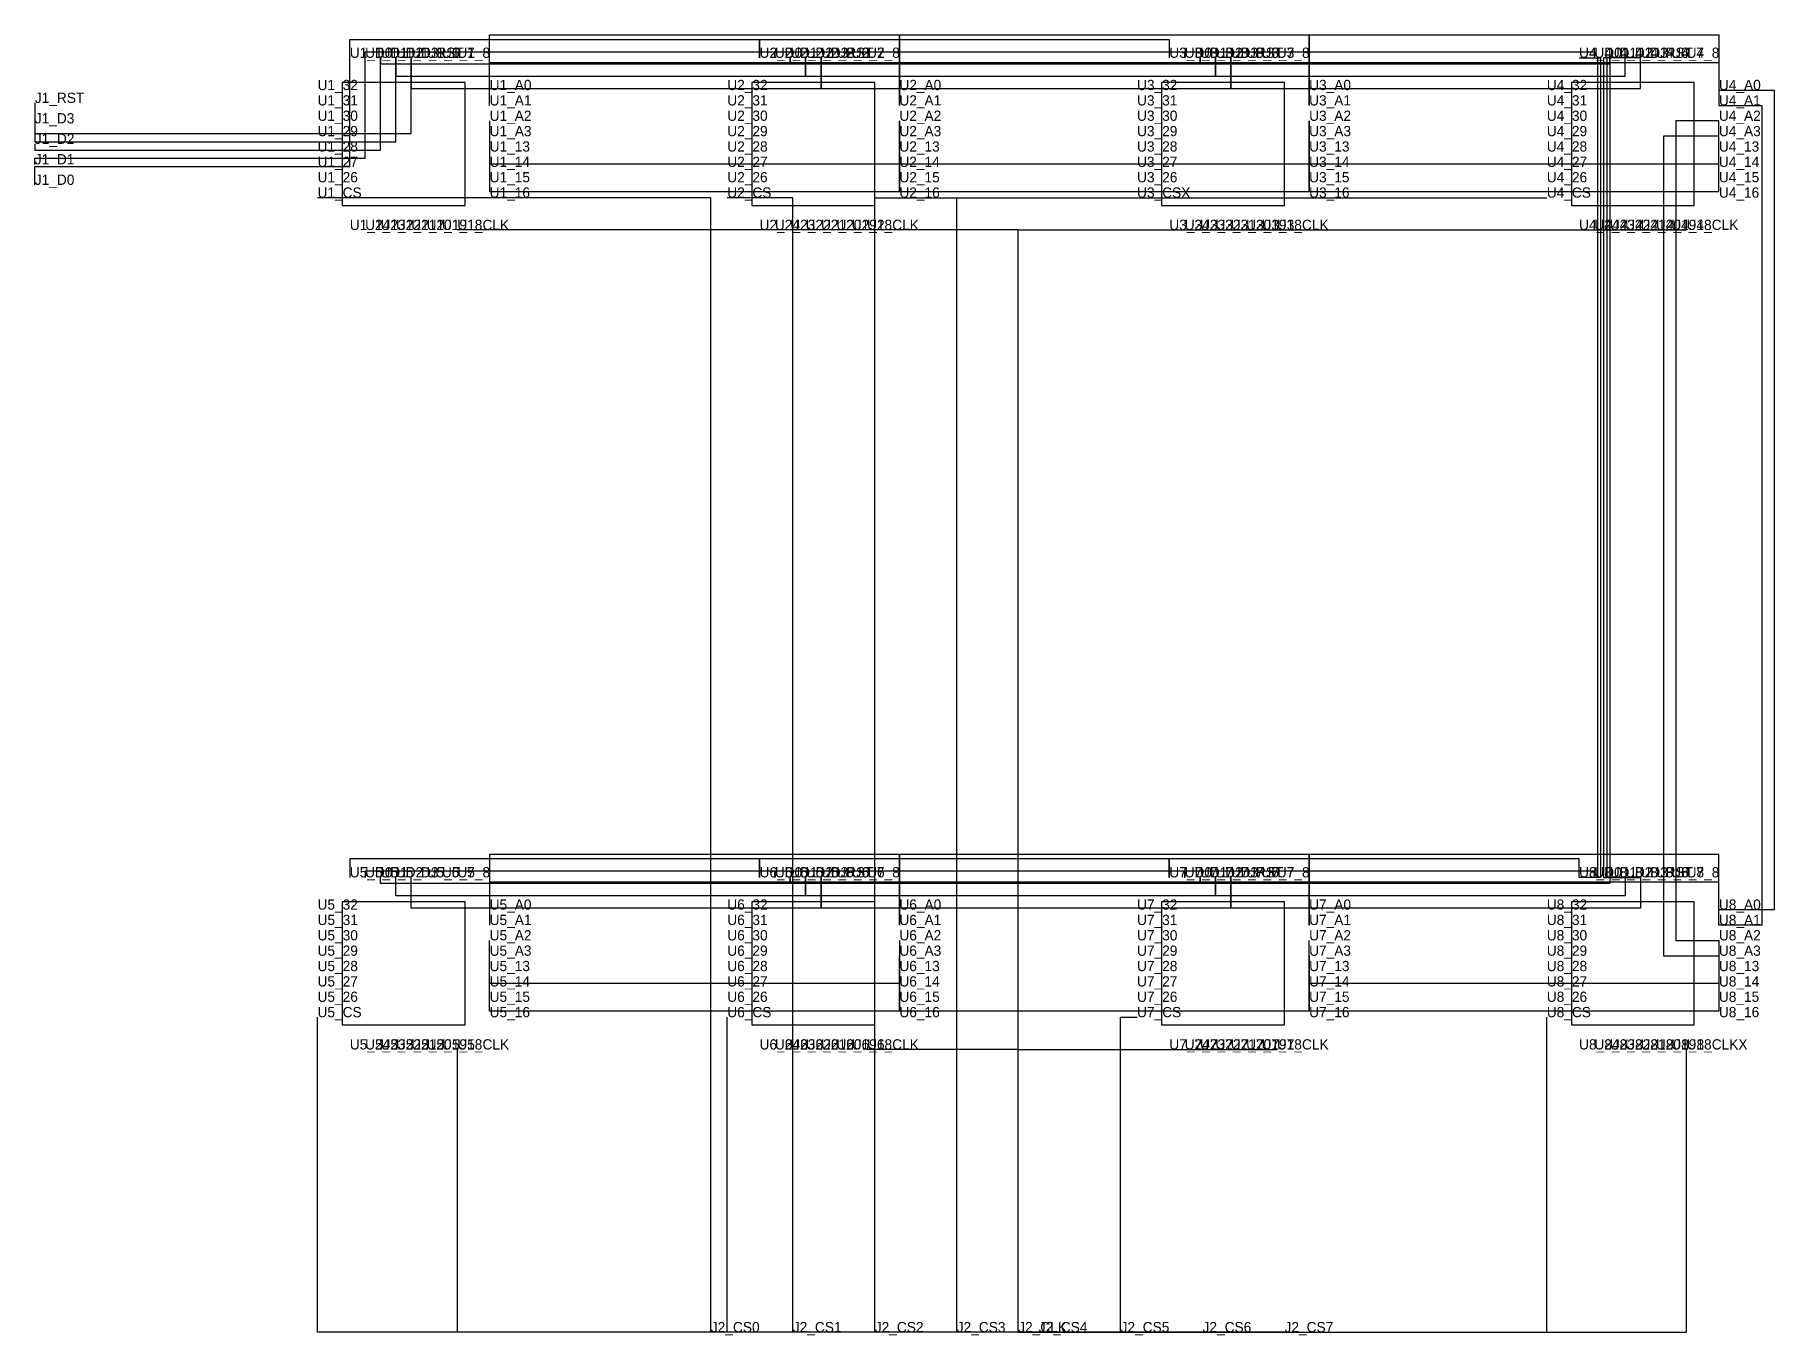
# Model space of a CAD drawing. Header units: metres. Extents: x 2 to 86.9, y 1.9 to 65.3.
import ezdxf

# ---------------------------------------------------------------- set-up
doc = ezdxf.new("R2010")
doc.units = ezdxf.units.M

msp = doc.modelspace()

# ---------------------------------------------------------------- linework, layer by layer
for p, q in [((17.375, 64.2), (17.375, 65.1)), ((17.375, 65.1), (37.375, 65.1)), ((24.2, 62.625), (24.2, 65.325)), ((24.2, 65.325), (44.2, 65.325)), ((37.375, 65.1), (37.375, 64.2)), ((37.375, 64.2), (37.375, 65.1)), ((37.375, 65.1), (57.375, 65.1)), ((44.2, 65.325), (44.2, 62.625)), ((44.2, 62.625), (44.2, 65.325)), ((44.2, 65.325), (64.2, 65.325)), ((57.375, 65.1), (57.375, 64.2)), ((64.2, 65.325), (64.2, 62.625)), ((64.2, 62.625), (64.2, 65.325)), ((64.2, 65.325), (84.2, 65.325)), ((84.2, 65.325), (84.2, 62.625)), ((17.375, 58.9), (17.375, 64.2)), ((18.125, 64.2), (18.125, 64.5)), ((18.125, 64.5), (38.125, 64.5)), ((18.125, 59.3), (18.125, 64.2)), ((18.875, 59.7), (18.875, 64.2)), ((18.875, 64.2), (18.875, 63.9)), ((18.875, 63.9), (38.875, 63.9)), ((19.625, 60.1), (19.625, 64.2)), ((19.625, 64.2), (19.625, 63.3)), ((20.375, 60.5), (20.375, 64.2)), ((20.375, 64.2), (20.375, 62.7)), ((24.2, 61.875), (24.2, 63.975)), ((24.2, 63.975), (44.2, 63.975)), ((38.125, 64.5), (38.125, 64.2)), ((38.125, 64.2), (38.125, 64.5)), ((38.125, 64.5), (58.125, 64.5)), ((38.875, 63.9), (38.875, 64.2)), ((38.875, 64.2), (38.875, 63.9)), ((38.875, 63.9), (58.875, 63.9)), ((39.625, 63.3), (39.625, 64.2)), ((39.625, 64.2), (39.625, 63.3)), ((40.375, 62.7), (40.375, 64.2)), ((40.375, 64.2), (40.375, 62.7)), ((44.2, 63.975), (44.2, 61.875)), ((44.2, 61.875), (44.2, 63.975)), ((44.2, 63.975), (64.2, 63.975)), ((58.125, 64.5), (58.125, 64.2)), ((58.125, 64.2), (58.125, 64.5)), ((58.125, 64.5), (78.125, 64.5)), ((58.875, 63.9), (58.875, 64.2)), ((58.875, 64.2), (58.875, 63.9)), ((58.875, 63.9), (78.875, 63.9)), ((59.625, 63.3), (59.625, 64.2)), ((59.625, 64.2), (59.625, 63.3)), ((60.375, 62.7), (60.375, 64.2)), ((60.375, 64.2), (60.375, 62.7)), ((64.2, 63.975), (64.2, 61.875)), ((64.2, 61.875), (64.2, 63.975)), ((64.2, 63.975), (84.2, 63.975)), ((77.375, 64.2), (78.275, 64.2)), ((78.125, 64.5), (78.125, 64.2)), ((78.125, 64.2), (78.425, 64.2)), ((78.275, 64.2), (78.275, 24.2)), ((78.425, 64.2), (78.425, 24.2)), ((78.875, 64.2), (78.575, 64.2)), ((78.575, 64.2), (78.575, 24.2)), ((79.625, 64.2), (78.725, 64.2)), ((78.725, 64.2), (78.725, 24.2)), ((78.875, 63.9), (78.875, 64.2)), ((80.375, 64.2), (78.875, 64.2)), ((78.875, 64.2), (78.875, 24.2)), ((79.625, 63.3), (79.625, 64.2)), ((80.375, 62.7), (80.375, 64.2)), ((84.2, 63.975), (84.2, 61.875)), ((23, 63), (17, 63)), ((17, 63), (17, 57)), ((19.625, 63.3), (39.625, 63.3)), ((23, 57), (23, 63)), ((43, 63), (37, 63)), ((37, 63), (37, 57)), ((39.625, 63.3), (59.625, 63.3)), ((43, 57), (43, 63)), ((63, 63), (57, 63)), ((57, 63), (57, 57)), ((59.625, 63.3), (79.625, 63.3)), ((63, 57), (63, 63)), ((83, 63), (77, 63)), ((77, 63), (77, 57)), ((83, 57), (83, 63)), ((2, 62), (2, 60.5)), ((20.375, 62.7), (40.375, 62.7)), ((40.375, 62.7), (60.375, 62.7)), ((60.375, 62.7), (80.375, 62.7)), ((84.2, 62.625), (86.9, 62.625)), ((86.9, 62.625), (86.9, 22.625)), ((84.2, 61.875), (86.3, 61.875)), ((86.3, 61.875), (86.3, 21.875)), ((2, 61), (2, 60.1)), ((2, 60.5), (20.375, 60.5)), ((24.2, 61.125), (24.2, 59.025)), ((24.2, 60.375), (24.2, 57.675)), ((44.2, 59.025), (44.2, 61.125)), ((44.2, 61.125), (44.2, 59.025)), ((44.2, 57.675), (44.2, 60.375)), ((44.2, 60.375), (44.2, 57.675)), ((64.2, 59.025), (64.2, 61.125)), ((64.2, 61.125), (64.2, 59.025)), ((64.2, 57.675), (64.2, 60.375)), ((64.2, 60.375), (64.2, 57.675)), ((84.2, 60.375), (81.5, 60.375)), ((81.5, 60.375), (81.5, 20.375)), ((84.2, 61.125), (82.1, 61.125)), ((82.1, 61.125), (82.1, 21.125)), ((84.2, 59.025), (84.2, 61.125)), ((84.2, 57.675), (84.2, 60.375)), ((2, 60.1), (19.625, 60.1)), ((2, 60), (2, 59.7)), ((2, 59.7), (18.875, 59.7)), ((2, 59), (2, 59.3)), ((2, 59.3), (18.125, 59.3)), ((2, 58), (2, 58.9)), ((2, 58.9), (17.375, 58.9)), ((24.2, 59.025), (44.2, 59.025)), ((44.2, 59.025), (64.2, 59.025)), ((64.2, 59.025), (84.2, 59.025)), ((35, 57.375), (15.8, 57.375)), ((17, 57), (23, 57)), ((24.2, 57.675), (44.2, 57.675)), ((35, 2), (35, 57.375)), ((39, 57.375), (35.8, 57.375)), ((37, 57), (43, 57)), ((39, 2), (39, 57.375)), ((43, 2), (43, 57.375)), ((43, 57.375), (55.8, 57.375)), ((44.2, 57.675), (64.2, 57.675)), ((47, 2), (47, 57.375)), ((47, 57.375), (75.8, 57.375)), ((57, 57), (63, 57)), ((64.2, 57.675), (84.2, 57.675)), ((77, 57), (83, 57)), ((50, 55.8), (22.625, 55.8)), ((50, 55.8), (42.625, 55.8)), ((50, 2), (50, 55.8)), ((50, 2), (50, 55.8)), ((50, 2), (50, 55.8)), ((50, 55.8), (62.625, 55.8)), ((50, 2), (50, 55.8)), ((50, 55.8), (82.625, 55.8)), ((37.375, 25.1), (17.375, 25.1)), ((17.375, 25.1), (17.375, 24.2)), ((44.2, 25.325), (24.2, 25.325)), ((24.2, 25.325), (24.2, 22.625)), ((57.375, 25.1), (37.375, 25.1)), ((37.375, 25.1), (37.375, 24.2)), ((37.375, 24.2), (37.375, 25.1)), ((64.2, 25.325), (44.2, 25.325)), ((44.2, 25.325), (44.2, 22.625)), ((44.2, 22.625), (44.2, 25.325)), ((77.375, 25.1), (57.375, 25.1)), ((57.375, 25.1), (57.375, 24.2)), ((57.375, 24.2), (57.375, 25.1)), ((84.2, 25.325), (64.2, 25.325)), ((64.2, 25.325), (64.2, 22.625)), ((64.2, 22.625), (64.2, 25.325)), ((77.375, 24.2), (77.375, 25.1)), ((84.2, 22.625), (84.2, 25.325)), ((38.125, 24.5), (18.125, 24.5)), ((18.125, 24.5), (18.125, 24.2)), ((18.875, 23.9), (18.875, 24.2)), ((38.875, 23.9), (18.875, 23.9)), ((19.625, 23.3), (19.625, 24.2)), ((20.375, 22.7), (20.375, 24.2)), ((44.2, 23.975), (24.2, 23.975)), ((24.2, 23.975), (24.2, 21.875)), ((58.125, 24.5), (38.125, 24.5)), ((38.125, 24.5), (38.125, 24.2)), ((38.125, 24.2), (38.125, 24.5)), ((38.875, 23.9), (38.875, 24.2)), ((38.875, 24.2), (38.875, 23.9)), ((58.875, 23.9), (38.875, 23.9)), ((39.625, 23.3), (39.625, 24.2)), ((39.625, 24.2), (39.625, 23.3)), ((40.375, 22.7), (40.375, 24.2)), ((40.375, 24.2), (40.375, 22.7)), ((64.2, 23.975), (44.2, 23.975)), ((44.2, 23.975), (44.2, 21.875)), ((44.2, 21.875), (44.2, 23.975)), ((78.125, 24.5), (58.125, 24.5)), ((58.125, 24.5), (58.125, 24.2)), ((58.125, 24.2), (58.125, 24.5)), ((58.875, 23.9), (58.875, 24.2)), ((58.875, 24.2), (58.875, 23.9)), ((78.875, 23.9), (58.875, 23.9)), ((59.625, 23.3), (59.625, 24.2)), ((59.625, 24.2), (59.625, 23.3)), ((60.375, 22.7), (60.375, 24.2)), ((60.375, 24.2), (60.375, 22.7)), ((84.2, 23.975), (64.2, 23.975)), ((64.2, 23.975), (64.2, 21.875)), ((64.2, 21.875), (64.2, 23.975)), ((78.275, 24.2), (77.375, 24.2)), ((78.125, 24.2), (78.125, 24.5)), ((78.425, 24.2), (78.125, 24.2)), ((78.575, 24.2), (78.875, 24.2)), ((78.725, 24.2), (79.625, 24.2)), ((78.875, 24.2), (78.875, 23.9)), ((78.875, 24.2), (80.375, 24.2)), ((79.625, 24.2), (79.625, 23.3)), ((80.375, 24.2), (80.375, 22.7)), ((84.2, 21.875), (84.2, 23.975)), ((23, 23), (17, 23)), ((17, 23), (17, 17)), ((39.625, 23.3), (19.625, 23.3)), ((23, 17), (23, 23)), ((43, 23), (37, 23)), ((37, 23), (37, 17)), ((59.625, 23.3), (39.625, 23.3)), ((43, 17), (43, 23)), ((63, 23), (57, 23)), ((57, 23), (57, 17)), ((79.625, 23.3), (59.625, 23.3)), ((63, 17), (63, 23)), ((83, 23), (77, 23)), ((77, 23), (77, 17)), ((83, 17), (83, 23)), ((40.375, 22.7), (20.375, 22.7)), ((60.375, 22.7), (40.375, 22.7)), ((80.375, 22.7), (60.375, 22.7)), ((86.9, 22.625), (84.2, 22.625)), ((86.3, 21.875), (84.2, 21.875)), ((24.2, 19.025), (24.2, 21.125)), ((44.2, 21.125), (44.2, 19.025)), ((64.2, 19.025), (64.2, 21.125)), ((82.1, 21.125), (84.2, 21.125)), ((84.2, 21.125), (84.2, 19.025)), ((24.2, 17.675), (24.2, 20.375)), ((44.2, 17.675), (44.2, 20.375)), ((44.2, 20.375), (44.2, 17.675)), ((64.2, 17.675), (64.2, 20.375)), ((64.2, 20.375), (64.2, 17.675)), ((81.5, 20.375), (84.2, 20.375)), ((84.2, 20.375), (84.2, 17.675)), ((44.2, 19.025), (24.2, 19.025)), ((84.2, 19.025), (64.2, 19.025)), ((15.8, 2), (15.8, 17.375)), ((17, 17), (23, 17)), ((44.2, 17.675), (24.2, 17.675)), ((35.8, 2), (35.8, 17.375)), ((37, 17), (43, 17)), ((64.2, 17.675), (44.2, 17.675)), ((55, 2), (55, 17.375)), ((55, 17.375), (55.8, 17.375)), ((57, 17), (63, 17)), ((84.2, 17.675), (64.2, 17.675)), ((75.8, 2), (75.8, 17.375)), ((77, 17), (83, 17)), ((22.625, 2), (22.625, 15.8)), ((50, 15.8), (42.625, 15.8)), ((50, 2), (50, 15.8)), ((50, 15.8), (62.625, 15.8)), ((50, 2), (50, 15.8)), ((82.625, 2), (82.625, 15.8)), ((63, 2), (15.8, 2)), ((50, 2), (22.625, 2)), ((59, 2), (35.8, 2)), ((50, 2), (82.625, 2)), ((51, 2), (75.8, 2))]:
    msp.add_line(p, q)

# ---------------------------------------------------------------- texts
for s, p in [('U1_D0', (17.375, 64.2)), ('U1_D1', (18.125, 64.2)), ('U1_D2', (18.875, 64.2)), ('U1_D3', (19.625, 64.2)), ('U1_RST', (20.375, 64.2)), ('U1_6', (21.125, 64.2)), ('U1_7', (21.875, 64.2)), ('U1_8', (22.625, 64.2)), ('U2_D0', (37.375, 64.2)), ('U2_D1', (38.125, 64.2)), ('U2_D2', (38.875, 64.2)), ('U2_D3', (39.625, 64.2)), ('U2_RST', (40.375, 64.2)), ('U2_6', (41.125, 64.2)), ('U2_7', (41.875, 64.2)), ('U2_8', (42.625, 64.2)), ('U3_D0', (57.375, 64.2)), ('U3_D1', (58.125, 64.2)), ('U3_D2', (58.875, 64.2)), ('U3_D3', (59.625, 64.2)), ('U3_RST', (60.375, 64.2)), ('U3_6', (61.125, 64.2)), ('U3_7', (61.875, 64.2)), ('U3_8', (62.625, 64.2)), ('U4_D0', (77.375, 64.2)), ('U4_D1', (78.125, 64.2)), ('U4_D2', (78.875, 64.2)), ('U4_D3', (79.625, 64.2)), ('U4_RST', (80.375, 64.2)), ('U4_6', (81.125, 64.2)), ('U4_7', (81.875, 64.2)), ('U4_8', (82.625, 64.2)), ('U1_32', (15.8, 62.625)), ('U1_A0', (24.2, 62.625)), ('U2_32', (35.8, 62.625)), ('U2_A0', (44.2, 62.625)), ('U3_32', (55.8, 62.625)), ('U3_A0', (64.2, 62.625)), ('U4_32', (75.8, 62.625)), ('U4_A0', (84.2, 62.625)), ('J1_RST', (2, 62)), ('U1_31', (15.8, 61.875)), ('U1_A1', (24.2, 61.875)), ('U2_31', (35.8, 61.875)), ('U2_A1', (44.2, 61.875)), ('U3_31', (55.8, 61.875)), ('U3_A1', (64.2, 61.875)), ('U4_31', (75.8, 61.875)), ('U4_A1', (84.2, 61.875)), ('J1_D3', (2, 61)), ('U1_30', (15.8, 61.125)), ('U1_A2', (24.2, 61.125)), ('U2_30', (35.8, 61.125)), ('U2_A2', (44.2, 61.125)), ('U3_30', (55.8, 61.125)), ('U3_A2', (64.2, 61.125)), ('U4_30', (75.8, 61.125)), ('U4_A2', (84.2, 61.125)), ('J1_D2', (2, 60)), ('U1_29', (15.8, 60.375)), ('U1_A3', (24.2, 60.375)), ('U2_29', (35.8, 60.375)), ('U2_A3', (44.2, 60.375)), ('U3_29', (55.8, 60.375)), ('U3_A3', (64.2, 60.375)), ('U4_29', (75.8, 60.375)), ('U4_A3', (84.2, 60.375)), ('J1_D1', (2, 59)), ('U1_28', (15.8, 59.625)), ('U1_13', (24.2, 59.625)), ('U2_28', (35.8, 59.625)), ('U2_13', (44.2, 59.625)), ('U3_28', (55.8, 59.625)), ('U3_13', (64.2, 59.625)), ('U4_28', (75.8, 59.625)), ('U4_13', (84.2, 59.625)), ('U1_27', (15.8, 58.875)), ('U1_26', (15.8, 58.125)), ('U1_14', (24.2, 58.875)), ('U1_15', (24.2, 58.125)), ('U2_27', (35.8, 58.875)), ('U2_26', (35.8, 58.125)), ('U2_14', (44.2, 58.875)), ('U2_15', (44.2, 58.125)), ('U3_27', (55.8, 58.875)), ('U3_26', (55.8, 58.125)), ('U3_14', (64.2, 58.875)), ('U3_15', (64.2, 58.125)), ('U4_27', (75.8, 58.875)), ('U4_26', (75.8, 58.125)), ('U4_14', (84.2, 58.875)), ('U4_15', (84.2, 58.125)), ('J1_D0', (2, 58)), ('U1_CS', (15.8, 57.375)), ('U1_16', (24.2, 57.375)), ('U2_CS', (35.8, 57.375)), ('U2_16', (44.2, 57.375)), ('U3_CSX', (55.8, 57.375)), ('U3_16', (64.2, 57.375)), ('U4_CS', (75.8, 57.375)), ('U4_16', (84.2, 57.375)), ('U1_24', (17.375, 55.8)), ('U1_23', (18.125, 55.8)), ('U1_22', (18.875, 55.8)), ('U1_21', (19.625, 55.8)), ('U1_20', (20.375, 55.8)), ('U1_19', (21.125, 55.8)), ('U1_18', (21.875, 55.8)), ('U1_CLK', (22.625, 55.8)), ('U2_24', (37.375, 55.8)), ('U2_23', (38.125, 55.8)), ('U2_22', (38.875, 55.8)), ('U2_21', (39.625, 55.8)), ('U2_20', (40.375, 55.8)), ('U2_19', (41.125, 55.8)), ('U2_18', (41.875, 55.8)), ('U2_CLK', (42.625, 55.8)), ('U3_24', (57.375, 55.8)), ('U3_23', (58.125, 55.8)), ('U3_22', (58.875, 55.8)), ('U3_21', (59.625, 55.8)), ('U3_20', (60.375, 55.8)), ('U3_19', (61.125, 55.8)), ('U3_18', (61.875, 55.8)), ('U3_CLK', (62.625, 55.8)), ('U4_24', (77.375, 55.8)), ('U4_23', (78.125, 55.8)), ('U4_22', (78.875, 55.8)), ('U4_21', (79.625, 55.8)), ('U4_20', (80.375, 55.8)), ('U4_19', (81.125, 55.8)), ('U4_18', (81.875, 55.8)), ('U4_CLK', (82.625, 55.8)), ('U5_D0', (17.375, 24.2)), ('U5_D1', (18.125, 24.2)), ('U5_D2', (18.875, 24.2)), ('U5_D3', (19.625, 24.2)), ('U5_6', (21.125, 24.2)), ('U5_7', (21.875, 24.2)), ('U5_8', (22.625, 24.2)), ('U6_D0', (37.375, 24.2)), ('U6_D1', (38.125, 24.2)), ('U6_D2', (38.875, 24.2)), ('U6_D3', (39.625, 24.2)), ('U6_RST', (40.375, 24.2)), ('U6_6', (41.125, 24.2)), ('U6_7', (41.875, 24.2)), ('U6_8', (42.625, 24.2)), ('U7_D0', (57.375, 24.2)), ('U7_D1', (58.125, 24.2)), ('U7_D2', (58.875, 24.2)), ('U7_D3', (59.625, 24.2)), ('U7_RST', (60.375, 24.2)), ('U7_6', (61.125, 24.2)), ('U7_7', (61.875, 24.2)), ('U7_8', (62.625, 24.2)), ('U8_D0', (77.375, 24.2)), ('U8_D1', (78.125, 24.2)), ('U8_D2', (78.875, 24.2)), ('U8_D3', (79.625, 24.2)), ('U8_RST', (80.375, 24.2)), ('U8_6', (81.125, 24.2)), ('U8_7', (81.875, 24.2)), ('U8_8', (82.625, 24.2)), ('U5_32', (15.8, 22.625)), ('U5_A0', (24.2, 22.625)), ('U6_32', (35.8, 22.625)), ('U6_A0', (44.2, 22.625)), ('U7_32', (55.8, 22.625)), ('U7_A0', (64.2, 22.625)), ('U8_32', (75.8, 22.625)), ('U8_A0', (84.2, 22.625)), ('U5_31', (15.8, 21.875)), ('U5_A1', (24.2, 21.875)), ('U6_31', (35.8, 21.875)), ('U6_A1', (44.2, 21.875)), ('U7_31', (55.8, 21.875)), ('U7_A1', (64.2, 21.875)), ('U8_31', (75.8, 21.875)), ('U8_A1', (84.2, 21.875)), ('U5_30', (15.8, 21.125)), ('U5_A2', (24.2, 21.125)), ('U6_30', (35.8, 21.125)), ('U6_A2', (44.2, 21.125)), ('U7_30', (55.8, 21.125)), ('U7_A2', (64.2, 21.125)), ('U8_30', (75.8, 21.125)), ('U8_A2', (84.2, 21.125)), ('U5_29', (15.8, 20.375)), ('U5_A3', (24.2, 20.375)), ('U6_29', (35.8, 20.375)), ('U6_A3', (44.2, 20.375)), ('U7_29', (55.8, 20.375)), ('U7_A3', (64.2, 20.375)), ('U8_29', (75.8, 20.375)), ('U8_A3', (84.2, 20.375)), ('U5_28', (15.8, 19.625)), ('U5_13', (24.2, 19.625)), ('U6_28', (35.8, 19.625)), ('U6_13', (44.2, 19.625)), ('U7_28', (55.8, 19.625)), ('U7_13', (64.2, 19.625)), ('U8_28', (75.8, 19.625)), ('U8_13', (84.2, 19.625)), ('U5_27', (15.8, 18.875)), ('U5_14', (24.2, 18.875)), ('U6_27', (35.8, 18.875)), ('U6_14', (44.2, 18.875)), ('U7_27', (55.8, 18.875)), ('U7_14', (64.2, 18.875)), ('U8_27', (75.8, 18.875)), ('U8_14', (84.2, 18.875)), ('U5_26', (15.8, 18.125)), ('U5_CS', (15.8, 17.375)), ('U5_15', (24.2, 18.125)), ('U5_16', (24.2, 17.375)), ('U6_26', (35.8, 18.125)), ('U6_CS', (35.8, 17.375)), ('U6_15', (44.2, 18.125)), ('U6_16', (44.2, 17.375)), ('U7_26', (55.8, 18.125)), ('U7_CS', (55.8, 17.375)), ('U7_15', (64.2, 18.125)), ('U7_16', (64.2, 17.375)), ('U8_26', (75.8, 18.125)), ('U8_CS', (75.8, 17.375)), ('U8_15', (84.2, 18.125)), ('U8_16', (84.2, 17.375)), ('U5_24', (17.375, 15.8)), ('U5_23', (18.125, 15.8)), ('U5_22', (18.875, 15.8)), ('U5_21', (19.625, 15.8)), ('U5_20', (20.375, 15.8)), ('U5_19', (21.125, 15.8)), ('U5_18', (21.875, 15.8)), ('U5_CLK', (22.625, 15.8)), ('U6_24', (37.375, 15.8)), ('U6_23', (38.125, 15.8)), ('U6_22', (38.875, 15.8)), ('U6_21', (39.625, 15.8)), ('U6_20', (40.375, 15.8)), ('U6_19', (41.125, 15.8)), ('U6_18', (41.875, 15.8)), ('U6_CLK', (42.625, 15.8)), ('U7_24', (57.375, 15.8)), ('U7_23', (58.125, 15.8)), ('U7_22', (58.875, 15.8)), ('U7_21', (59.625, 15.8)), ('U7_20', (60.375, 15.8)), ('U7_19', (61.125, 15.8)), ('U7_18', (61.875, 15.8)), ('U7_CLK', (62.625, 15.8)), ('U8_24', (77.375, 15.8)), ('U8_23', (78.125, 15.8)), ('U8_22', (78.875, 15.8)), ('U8_21', (79.625, 15.8)), ('U8_20', (80.375, 15.8)), ('U8_19', (81.125, 15.8)), ('U8_18', (81.875, 15.8)), ('U8_CLKX', (82.625, 15.8)), ('J2_CS0', (35, 2)), ('J2_CS1', (39, 2)), ('J2_CS2', (43, 2)), ('J2_CS3', (47, 2)), ('J2_CLK', (50, 2)), ('J2_CS4', (51, 2)), ('J2_CS5', (55, 2)), ('J2_CS6', (59, 2)), ('J2_CS7', (63, 2))]:
    msp.add_text(s, height=0.5).set_placement(p)

doc.saveas('drawing.dxf')
